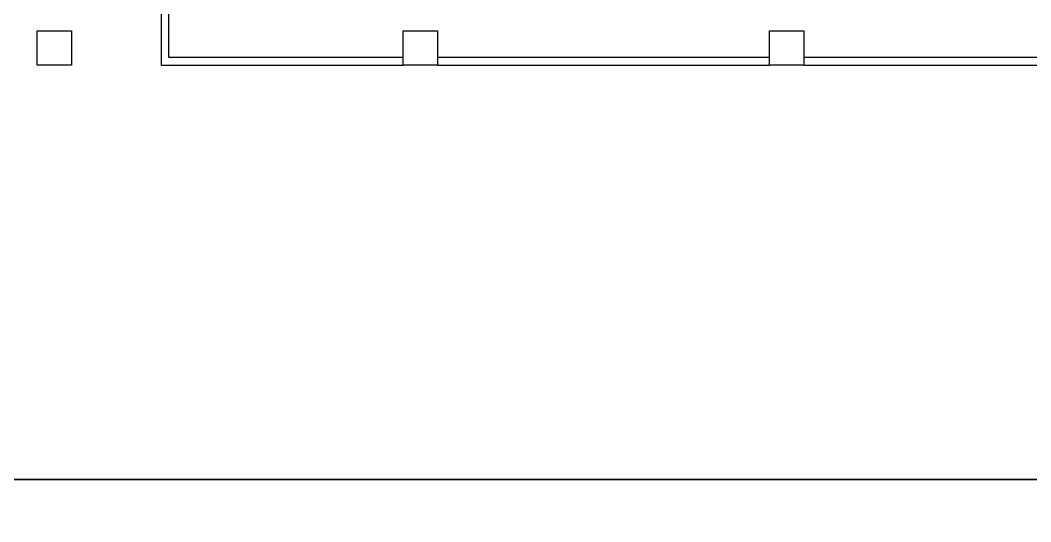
# Model space of a CAD drawing. Header units: centimetres. Extents: x -2363 to 10982, y -15317 to 6533.
# Drawn here: x -630 to 2020, y 960 to 2275 of the extents above; entities that cross this region are included whole.
import ezdxf

# ---------------------------------------------------------------- set-up
doc = ezdxf.new("R2010")
doc.units = ezdxf.units.CM
doc.header["$MEASUREMENT"] = 0
doc.layers.add('00_Coffee', color=5, linetype='Continuous')
doc.layers.add('00_Walls', color=6, linetype='Continuous')

msp = doc.modelspace()

# ---------------------------------------------------------------- linework, layer by layer
at = {"layer": '00_Coffee'}
for points in [[(-2362.9, 6533.4), (10982.1, 6533.4), (10982.1, 1070.9), (-2362.9, 1070.9)], [(-2362.9, 1070.9), (10982.1, 1070.9), (10982.1, -4391.7), (-2362.9, -4391.7)]]:
    msp.add_lwpolyline(points, close=True, dxfattribs=at)
at = {"layer": '00_Walls'}
for p, q in [((-585.5, 2157.1), (-585.5, 2247.1)), ((-585.5, 2247.1), (-495.5, 2247.1)), ((-495.5, 2247.1), (-495.5, 2157.1)), ((-495.5, 2157.1), (-585.5, 2157.1))]:
    msp.add_line(p, q, dxfattribs=at)
for points in [[(-240.5, 3047.1), (-260.5, 3047.1), (-495.5, 3047.1), (-495.5, 3027.1), (-260.5, 3027.1), (-260.5, 2157.1), (374.5, 2157.1), (374.5, 2177.1), (-240.5, 2177.1), (-240.5, 2426.8), (-240.5, 2426.8), (-240.5, 2436.8)], [(464.5, 2157.1), (374.5, 2157.1), (374.5, 2247.1), (464.5, 2247.1)], [(1424.5, 2157.1), (1334.5, 2157.1), (1334.5, 2247.1), (1424.5, 2247.1)], [(464.5, 2157.1), (1334.5, 2157.1), (1334.5, 2177.1), (464.5, 2177.1)], [(1424.5, 2157.1), (2294.5, 2157.1), (2294.5, 2177.1), (1424.5, 2177.1)]]:
    msp.add_lwpolyline(points, close=True, dxfattribs=at)

doc.saveas('drawing.dxf')
